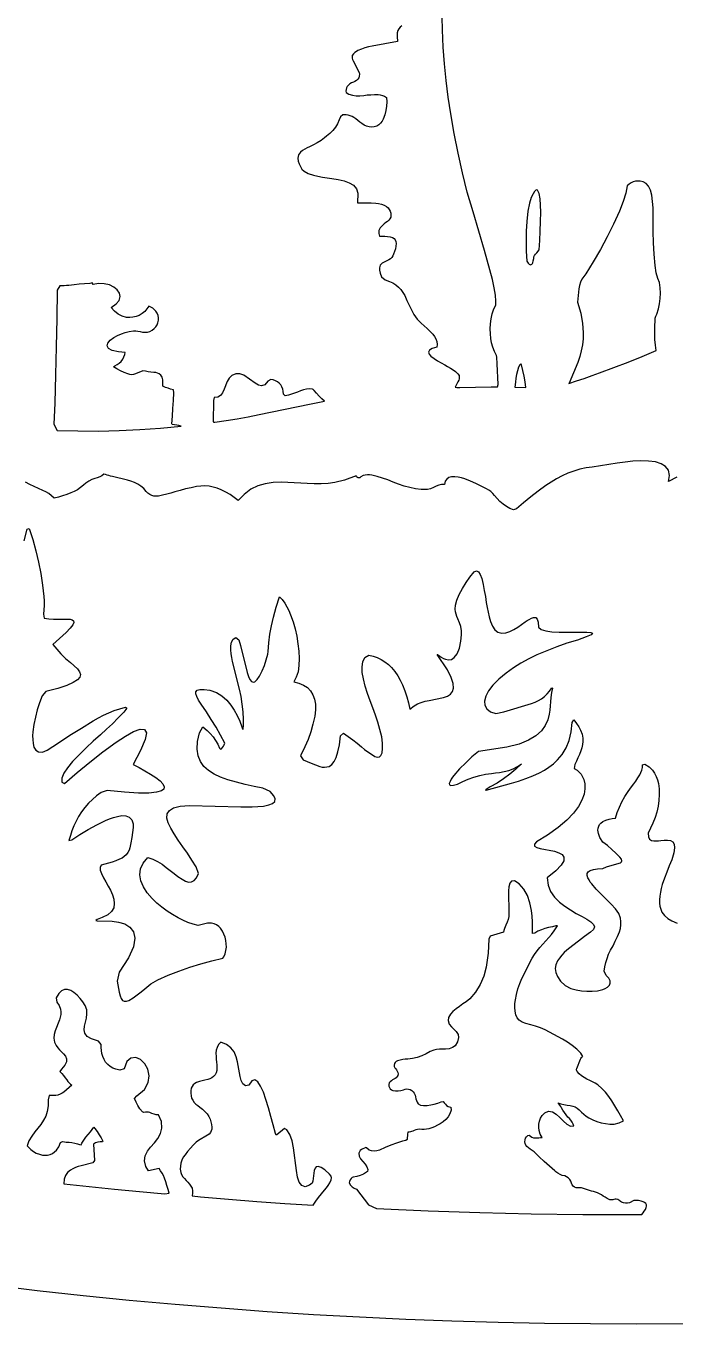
# Model space of a CAD drawing. Extents: x 0.2 to 24.2, y 0.3 to 12.3.
# Drawn here: x 9.49 to 12.45, y 0.27 to 6.2 of the extents above; entities that cross this region are included whole.
import ezdxf

# ---------------------------------------------------------------- set-up
doc = ezdxf.new("R2010")
doc.units = 0
doc.linetypes.add('0', pattern=[0])
doc.layers.add('1', color=7, linetype='0')

msp = doc.modelspace()

# ---------------------------------------------------------------- linework, layer by layer
at = {"layer": '1'}
for points in [[(11.204041, 6.202669), (11.195985, 6.19681), (11.189637, 6.189241), (11.185243, 6.180452), (11.183045, 6.170931), (11.181825, 6.153353), (11.183778, 6.130892), (11.068055, 6.109896), (11.051454, 6.106234), (11.035096, 6.101839), (11.019227, 6.096224), (11.003602, 6.089632), (10.996034, 6.085238), (10.989198, 6.080111), (10.98285, 6.074007), (10.977723, 6.066927), (10.976747, 6.060579), (10.977235, 6.054232), (10.9787, 6.048128), (10.981385, 6.042513), (11.008485, 5.989534), (11.010194, 5.981234), (11.009706, 5.972933), (11.007264, 5.96512), (11.002625, 5.95804), (10.996522, 5.952425), (10.989198, 5.948519), (10.98285, 5.945101), (10.974549, 5.941683), (10.966737, 5.937288), (10.959657, 5.931673), (10.953553, 5.925081), (10.950868, 5.918489), (10.949403, 5.911409), (10.94867, 5.904329), (10.949159, 5.897249), (10.961122, 5.889925), (10.977967, 5.88553), (10.995057, 5.883333), (11.012391, 5.882845), (11.029725, 5.884554), (11.046082, 5.886507), (11.06244, 5.887972), (11.078797, 5.88846), (11.095155, 5.888216), (11.105409, 5.886751), (11.115174, 5.884066), (11.12494, 5.880404), (11.133973, 5.875521), (11.135194, 5.855257), (11.134217, 5.834993), (11.131043, 5.814974), (11.126161, 5.795198), (11.119081, 5.776155), (11.113709, 5.766634), (11.106874, 5.757845), (11.098817, 5.750521), (11.08954, 5.744661), (11.077821, 5.741243), (11.065858, 5.740023), (11.053895, 5.740999), (11.042176, 5.743929), (11.03119, 5.748812), (11.02118, 5.755648), (11.012391, 5.762972), (11.003358, 5.770052), (10.994325, 5.776888), (10.985047, 5.783724), (10.976747, 5.788363), (10.967957, 5.79178), (10.958924, 5.794222), (10.949647, 5.795687), (10.93451, 5.796175), (10.924012, 5.786409), (10.918153, 5.772738), (10.910096, 5.755404), (10.900086, 5.73929), (10.888368, 5.724398), (10.875184, 5.71097), (10.860291, 5.699007), (10.850526, 5.691439), (10.834657, 5.678988), (10.817811, 5.668001), (10.800233, 5.65848), (10.781922, 5.650179), (10.77118, 5.645296), (10.760682, 5.639437), (10.750672, 5.633089), (10.741395, 5.625765), (10.736268, 5.619661), (10.732362, 5.612825), (10.72992, 5.605257), (10.729188, 5.597445), (10.730653, 5.584261), (10.734315, 5.571321), (10.740174, 5.559359), (10.747743, 5.548372), (10.75702, 5.538851), (10.776307, 5.528109), (10.799745, 5.520296), (10.820741, 5.515657), (10.841981, 5.511507), (10.863221, 5.508089), (10.884461, 5.505159), (10.91327, 5.500032), (10.940125, 5.493929), (10.963807, 5.485384), (10.983094, 5.473909), (10.996766, 5.458529), (11.003602, 5.438265), (11.001893, 5.394075), (11.022645, 5.394564), (11.043641, 5.394564), (11.064393, 5.394075), (11.085145, 5.392855), (11.09784, 5.39139), (11.110536, 5.388216), (11.122499, 5.383333), (11.133729, 5.37723), (11.140809, 5.37137), (11.146424, 5.364046), (11.150819, 5.355745), (11.15326, 5.346956), (11.153993, 5.337923), (11.153016, 5.328646), (11.14911, 5.321077), (11.143983, 5.314486), (11.137879, 5.308382), (11.131043, 5.303499), (11.123719, 5.298372), (11.116883, 5.292513), (11.110291, 5.286409), (11.104432, 5.279573), (11.101258, 5.27347), (11.099305, 5.266878), (11.098573, 5.260042), (11.099305, 5.253206), (11.102479, 5.241243), (11.114686, 5.241488), (11.126649, 5.241243), (11.138856, 5.240267), (11.150819, 5.238802), (11.161073, 5.234896), (11.168153, 5.230501), (11.173524, 5.224154), (11.176942, 5.216829), (11.178163, 5.208529), (11.176942, 5.196077), (11.1745, 5.183626), (11.171082, 5.171663), (11.166444, 5.159945), (11.163514, 5.151644), (11.158875, 5.144075), (11.152528, 5.137728), (11.144959, 5.133089), (11.113954, 5.118196), (11.109315, 5.114046), (11.105409, 5.109163), (11.102723, 5.103792), (11.101258, 5.097689), (11.101502, 5.086946), (11.10492, 5.07303), (11.111268, 5.055941), (11.127137, 5.042513), (11.147401, 5.0347), (11.162049, 5.027864), (11.175721, 5.019075), (11.188172, 5.008821), (11.199403, 4.997347), (11.209168, 4.984407), (11.217225, 4.970491), (11.227235, 4.948519), (11.237489, 4.92679), (11.247987, 4.905062), (11.258729, 4.883577), (11.266053, 4.873079), (11.274354, 4.86307), (11.283143, 4.853792), (11.292665, 4.845003), (11.306581, 4.832552), (11.320008, 4.819857), (11.332948, 4.806673), (11.345643, 4.793245), (11.353456, 4.783236), (11.359315, 4.772005), (11.363709, 4.759798), (11.365907, 4.747347), (11.364442, 4.73514), (11.342957, 4.72806), (11.330506, 4.720247), (11.326112, 4.711946), (11.328553, 4.702913), (11.336366, 4.693636), (11.351502, 4.682405), (11.367372, 4.671907), (11.383729, 4.662386), (11.400575, 4.653841), (11.41327, 4.646761), (11.425721, 4.639437), (11.437684, 4.631624), (11.449647, 4.623323), (11.460389, 4.613314), (11.465272, 4.605257), (11.466493, 4.597933), (11.466249, 4.590364), (11.464051, 4.583284), (11.460389, 4.576693), (11.456727, 4.570833), (11.453553, 4.56473), (11.450379, 4.558382), (11.447694, 4.552034), (11.454774, 4.550081), (11.469178, 4.55057), (11.612245, 4.553499), (11.640321, 4.553499), (11.64325, 4.563997), (11.642762, 4.595491), (11.641541, 4.626741), (11.639832, 4.658236), (11.637391, 4.689486), (11.635926, 4.695833), (11.626893, 4.714632), (11.619569, 4.733919), (11.614198, 4.753939), (11.610536, 4.774446), (11.608827, 4.795198), (11.60785, 4.818392), (11.608827, 4.841341), (11.612, 4.86429), (11.616883, 4.886995), (11.623963, 4.908968), (11.632752, 4.925814), (11.633973, 4.945101), (11.631532, 4.971956), (11.625916, 5.005404), (11.617372, 5.043978), (11.606629, 5.087191), (11.581727, 5.176302), (11.555848, 5.264925), (11.529481, 5.353548), (11.502381, 5.441927), (11.480897, 5.531038), (11.461122, 5.620394), (11.443299, 5.710238), (11.427186, 5.800325), (11.415711, 5.876009), (11.40619, 5.951937), (11.398377, 6.028109), (11.392518, 6.10428), (11.3891, 6.184359), (11.388368, 6.241243)], [(12.459657, 4.140657), (12.421571, 4.120882), (12.426209, 4.148958), (12.421571, 4.172396), (12.408631, 4.190218), (12.388368, 4.202425), (12.362245, 4.210482), (12.331483, 4.214632), (12.295594, 4.214876), (12.259706, 4.213167), (12.224061, 4.209993), (12.188416, 4.204866), (12.072694, 4.186556), (12.045838, 4.183382), (12.017518, 4.177034), (11.989686, 4.168978), (11.962586, 4.158968), (11.935975, 4.147249), (11.91034, 4.133577), (11.885682, 4.118441), (11.861268, 4.102571), (11.826844, 4.077181), (11.793153, 4.051058), (11.75995, 4.024202), (11.727235, 3.996614), (11.714295, 3.990999), (11.69745, 3.998323), (11.681336, 4.007357), (11.6662, 4.017855), (11.652284, 4.029818), (11.639344, 4.043001), (11.62787, 4.057405), (11.619813, 4.066439), (11.610536, 4.074739), (11.60077, 4.08182), (11.590028, 4.087923), (11.566102, 4.100374), (11.541688, 4.111849), (11.51703, 4.122835), (11.492127, 4.132845), (11.477235, 4.137728), (11.461854, 4.141146), (11.446229, 4.142611), (11.430604, 4.142366), (11.419129, 4.138948), (11.409608, 4.132113), (11.402284, 4.121859), (11.398622, 4.107698), (11.385682, 4.106722), (11.372743, 4.103792), (11.360536, 4.099398), (11.348817, 4.093538), (11.335389, 4.088167), (11.321229, 4.084993), (11.306581, 4.083773), (11.292176, 4.084993), (11.265809, 4.088167), (11.239686, 4.093294), (11.213807, 4.099886), (11.188661, 4.108431), (11.164002, 4.118441), (11.140321, 4.12845), (11.116151, 4.136995), (11.091493, 4.144075), (11.066346, 4.149935), (11.056336, 4.151155), (11.046571, 4.151155), (11.036561, 4.150179), (11.026795, 4.147982), (11.01703, 4.142366), (11.011659, 4.137972), (11.009706, 4.137728), (11.005067, 4.137728), (11.000672, 4.139437), (10.997254, 4.142611), (10.995301, 4.146761), (10.941346, 4.126741), (10.898377, 4.116732), (10.866883, 4.112581), (10.835389, 4.110384), (10.803651, 4.109896), (10.771913, 4.111361), (10.742127, 4.11307), (10.712342, 4.114779), (10.682557, 4.115999), (10.652772, 4.11722), (10.615663, 4.115999), (10.580018, 4.111116), (10.545838, 4.101351), (10.513856, 4.085238), (10.484071, 4.062288), (10.456239, 4.033968), (10.437928, 4.048128), (10.418885, 4.061068), (10.39911, 4.07303), (10.378602, 4.083529), (10.36078, 4.090609), (10.342225, 4.095736), (10.323182, 4.099154), (10.304139, 4.100618), (10.284852, 4.10013), (10.265809, 4.097933), (10.240663, 4.092806), (10.21576, 4.087191), (10.190858, 4.080599), (10.1662, 4.073519), (10.147889, 4.068148), (10.129579, 4.063265), (10.111024, 4.05887), (10.092469, 4.05472), (10.081971, 4.053743), (10.071473, 4.05472), (10.061463, 4.05765), (10.051942, 4.062288), (10.043641, 4.068392), (10.036317, 4.07596), (10.024598, 4.088411), (10.011415, 4.099398), (9.997254, 4.108919), (9.982118, 4.116732), (9.966249, 4.123079), (9.949891, 4.127718), (9.881532, 4.143099), (9.873475, 4.145296), (9.865418, 4.147738), (9.857362, 4.150423), (9.849549, 4.153597), (9.842713, 4.153841), (9.833436, 4.147249), (9.823426, 4.141634), (9.812684, 4.137239), (9.801698, 4.13431), (9.787293, 4.129427), (9.773377, 4.122591), (9.760682, 4.114046), (9.749207, 4.103792), (9.736024, 4.09305), (9.721864, 4.083529), (9.706971, 4.075472), (9.691346, 4.06888), (9.672791, 4.061556), (9.653993, 4.055452), (9.634706, 4.049837), (9.615418, 4.045443), (9.603944, 4.056185), (9.591493, 4.065706), (9.578065, 4.074007), (9.563905, 4.080599), (9.543885, 4.089144), (9.523866, 4.098177), (9.50409, 4.107454), (9.484315, 4.11722)], [(9.478456, 3.85013), (9.492127, 3.903597), (9.501161, 3.906038), (9.517762, 3.855501), (9.532166, 3.804476), (9.544374, 3.752962), (9.554627, 3.700716), (9.56244, 3.648226), (9.568299, 3.595491), (9.569276, 3.575472), (9.56952, 3.555208), (9.568788, 3.534945), (9.567323, 3.514925), (9.570008, 3.496614), (9.591493, 3.494173), (9.612977, 3.492708), (9.634706, 3.49222), (9.65619, 3.492708), (9.687928, 3.491488), (9.698426, 3.488802), (9.70453, 3.484163), (9.705262, 3.476595), (9.700379, 3.465853), (9.688661, 3.451204), (9.669618, 3.431673), (9.608827, 3.376741), (9.627137, 3.354525), (9.646668, 3.333284), (9.66742, 3.313265), (9.689393, 3.29471), (9.721375, 3.264925), (9.731385, 3.251497), (9.735291, 3.239046), (9.733094, 3.226839), (9.722596, 3.214632), (9.702821, 3.202425), (9.673036, 3.18973), (9.631776, 3.176058), (9.577821, 3.161165), (9.560975, 3.142611), (9.548768, 3.110628), (9.538514, 3.077913), (9.529969, 3.04471), (9.523133, 3.011019), (9.518495, 2.977083), (9.51703, 2.959505), (9.517518, 2.941927), (9.519471, 2.924349), (9.523377, 2.907015), (9.531922, 2.893099), (9.544374, 2.88553), (9.561463, 2.885286), (9.583436, 2.893343), (9.635438, 2.927767), (9.687684, 2.961702), (9.740418, 2.994905), (9.793641, 3.02762), (9.817323, 3.040804), (9.84076, 3.053499), (9.86493, 3.064974), (9.889832, 3.074739), (9.915223, 3.08304), (9.941102, 3.089876), (9.947206, 3.085238), (9.93451, 3.067659), (9.908631, 3.040804), (9.88202, 3.014437), (9.85492, 2.989046), (9.826844, 2.964388), (9.794129, 2.934847), (9.762147, 2.904573), (9.730653, 2.873812), (9.699891, 2.842073), (9.676942, 2.813753), (9.659852, 2.788363), (9.651063, 2.766146), (9.651063, 2.747347), (9.66327, 2.741976), (9.720155, 2.791292), (9.778504, 2.839144), (9.838075, 2.88553), (9.898622, 2.930208), (9.941102, 2.95804), (9.978456, 2.978548), (10.008241, 2.989534), (10.028504, 2.988314), (10.037049, 2.973177), (10.031434, 2.942171), (10.009706, 2.892366), (9.976502, 2.827669), (10.003114, 2.814241), (10.029481, 2.799837), (10.055116, 2.784456), (10.080262, 2.768343), (10.099061, 2.75345), (10.112245, 2.739779), (10.118592, 2.727083), (10.116883, 2.716097), (10.105409, 2.707552), (10.082948, 2.701204), (10.04828, 2.697786), (10.000184, 2.69803), (9.937196, 2.701937), (9.857606, 2.710238), (9.829774, 2.699739), (9.809266, 2.685091), (9.789979, 2.669222), (9.771913, 2.651644), (9.755555, 2.632601), (9.740418, 2.612337), (9.727235, 2.591097), (9.715516, 2.56888), (9.705506, 2.54764), (9.696961, 2.525667), (9.689393, 2.50345), (9.683045, 2.480745), (9.695497, 2.484896), (9.73285, 2.50931), (9.77118, 2.532015), (9.810243, 2.553255), (9.850282, 2.57303), (9.868104, 2.580355), (9.886415, 2.586702), (9.904969, 2.591341), (9.924012, 2.594759), (9.943543, 2.593538), (9.958924, 2.587923), (9.970155, 2.57596), (9.976258, 2.557161), (9.976258, 2.540804), (9.973329, 2.517611), (9.969911, 2.494417), (9.966249, 2.471224), (9.961854, 2.448275), (9.957948, 2.436556), (9.952088, 2.425814), (9.944764, 2.416048), (9.935731, 2.407503), (9.925477, 2.400911), (9.914247, 2.395784), (9.897889, 2.388704), (9.881043, 2.382845), (9.863954, 2.377718), (9.84662, 2.373568), (9.829774, 2.368441), (9.825135, 2.358187), (9.826112, 2.345491), (9.831483, 2.330111), (9.841493, 2.311068), (9.851747, 2.292025), (9.862, 2.272982), (9.872499, 2.253939), (9.881776, 2.233187), (9.888124, 2.212923), (9.890321, 2.193148), (9.887391, 2.174349), (9.87787, 2.157259), (9.86078, 2.142122), (9.834901, 2.129183), (9.811952, 2.12015), (9.805116, 2.115511), (9.811463, 2.114046), (9.880067, 2.112581), (9.909608, 2.108187), (9.937928, 2.10013), (9.961854, 2.085726), (9.978211, 2.06473), (9.984559, 2.0347), (9.977479, 1.995394), (9.95453, 1.944613), (9.912782, 1.880404), (9.903993, 1.839144), (9.906434, 1.822054), (9.909364, 1.805208), (9.912782, 1.788363), (9.916932, 1.771761), (9.922059, 1.758821), (9.928407, 1.750765), (9.935975, 1.746614), (9.945252, 1.747103), (9.956727, 1.751009), (9.97577, 1.763216), (9.994569, 1.776155), (10.012635, 1.789827), (10.030213, 1.804232), (10.057557, 1.825716), (10.088563, 1.844515), (10.136659, 1.865755), (10.185243, 1.885042), (10.234803, 1.90262), (10.284852, 1.918245), (10.335389, 1.932161), (10.386415, 1.944124), (10.390321, 1.949495), (10.396913, 1.964144), (10.400331, 1.979036), (10.402284, 1.994173), (10.40204, 2.009554), (10.400331, 2.024691), (10.396668, 2.039583), (10.391297, 2.053743), (10.384461, 2.067415), (10.375916, 2.080111), (10.367372, 2.0889), (10.357362, 2.09598), (10.346131, 2.101107), (10.334168, 2.104036), (10.31659, 2.103792), (10.273866, 2.092318), (10.24994, 2.098909), (10.226747, 2.10721), (10.203797, 2.116976), (10.181825, 2.128206), (10.155946, 2.142611), (10.131043, 2.15848), (10.107118, 2.176058), (10.084413, 2.195101), (10.062928, 2.215609), (10.040711, 2.241488), (10.023133, 2.269075), (10.011415, 2.296419), (10.006776, 2.324251), (10.009706, 2.351351), (10.021913, 2.377962), (10.043397, 2.403109), (10.066102, 2.395296), (10.087831, 2.385042), (10.108338, 2.372835), (10.127625, 2.358431), (10.145204, 2.344271), (10.163026, 2.330599), (10.181092, 2.317415), (10.199647, 2.304476), (10.215028, 2.295931), (10.229432, 2.291536), (10.242616, 2.292025), (10.255067, 2.297884), (10.265809, 2.310335), (10.275575, 2.330355), (10.263856, 2.360384), (10.244813, 2.391634), (10.224793, 2.42264), (10.204041, 2.452913), (10.182557, 2.482698), (10.163758, 2.511019), (10.147889, 2.53763), (10.136415, 2.562044), (10.130799, 2.583773), (10.132264, 2.602571), (10.141786, 2.618441), (10.160829, 2.629915), (10.191102, 2.637484), (10.233827, 2.640657), (10.467957, 2.63431), (10.494081, 2.63431), (10.519959, 2.635042), (10.546082, 2.636507), (10.571961, 2.638704), (10.595887, 2.643343), (10.613221, 2.650179), (10.623719, 2.659212), (10.625428, 2.670931), (10.618836, 2.685823), (10.602479, 2.704378), (10.569032, 2.720003), (10.528504, 2.72806), (10.488465, 2.737093), (10.448426, 2.747103), (10.408631, 2.758089), (10.375428, 2.769808), (10.345887, 2.783724), (10.320741, 2.800325), (10.299745, 2.819124), (10.283875, 2.841585), (10.273377, 2.867708), (10.268983, 2.897738), (10.270448, 2.93265), (10.278993, 2.972933), (10.29535, 3.001009), (10.314881, 2.983919), (10.328797, 2.969759), (10.341493, 2.954378), (10.352967, 2.938021), (10.362733, 2.920931), (10.371278, 2.902864), (10.373719, 2.899202), (10.376161, 2.897982), (10.379334, 2.899935), (10.384217, 2.90555), (10.388612, 2.911898), (10.392274, 2.918489), (10.394959, 2.92557), (10.375916, 2.962923), (10.355165, 2.998812), (10.333192, 3.034456), (10.310731, 3.069368), (10.287049, 3.103548), (10.275331, 3.122347), (10.266786, 3.138216), (10.262635, 3.150911), (10.263124, 3.160433), (10.269227, 3.167269), (10.281678, 3.170687), (10.300477, 3.171175), (10.327088, 3.168245), (10.356629, 3.157503), (10.382264, 3.14139), (10.404237, 3.121859), (10.422547, 3.099886), (10.437928, 3.076448), (10.451356, 3.05179), (10.463075, 3.0264), (10.47284, 3.000032), (10.476502, 2.991243), (10.4787, 2.988558), (10.480409, 3.009066), (10.47992, 3.034212), (10.478456, 3.069124), (10.475038, 3.104036), (10.469422, 3.13846), (10.462098, 3.17264), (10.43036, 3.298861), (10.426454, 3.316439), (10.423768, 3.334017), (10.422303, 3.352083), (10.422059, 3.369905), (10.425721, 3.386751), (10.43329, 3.400423), (10.445741, 3.408968), (10.458436, 3.398226), (10.466493, 3.37137), (10.497743, 3.248323), (10.503602, 3.230745), (10.509706, 3.217073), (10.516541, 3.20804), (10.524354, 3.204378), (10.532899, 3.206331), (10.542665, 3.215853), (10.553895, 3.231966), (10.565858, 3.256136), (10.576112, 3.281038), (10.584657, 3.306429), (10.591493, 3.332552), (10.593202, 3.345003), (10.596131, 3.38431), (10.601014, 3.423616), (10.608338, 3.462435), (10.617372, 3.500765), (10.629334, 3.547396), (10.644227, 3.594759), (10.657655, 3.582064), (10.669129, 3.56595), (10.679139, 3.548861), (10.687928, 3.531038), (10.695252, 3.512484), (10.706727, 3.480257), (10.716249, 3.447298), (10.723817, 3.413851), (10.729432, 3.380159), (10.733094, 3.34598), (10.734803, 3.3118), (10.733582, 3.280306), (10.729676, 3.251497), (10.72162, 3.226839), (10.710877, 3.206575), (10.733827, 3.199984), (10.755311, 3.191439), (10.773133, 3.17972), (10.787293, 3.164827), (10.798036, 3.147249), (10.805116, 3.126986), (10.808778, 3.103792), (10.809022, 3.077913), (10.806092, 3.049349), (10.798036, 3.013216), (10.787782, 2.977816), (10.775331, 2.942904), (10.760682, 2.908968), (10.741151, 2.867708), (10.75287, 2.85013), (10.771424, 2.841585), (10.790223, 2.833773), (10.809266, 2.826204), (10.828553, 2.819368), (10.839295, 2.816683), (10.850526, 2.81595), (10.861512, 2.816927), (10.872254, 2.819857), (10.883973, 2.828402), (10.894471, 2.841585), (10.903993, 2.860872), (10.911805, 2.886263), (10.918397, 2.918734), (10.92328, 2.959261), (10.937928, 2.970736), (10.958924, 2.956331), (10.979676, 2.941195), (10.99994, 2.925325), (11.019471, 2.908968), (11.033875, 2.897005), (11.049012, 2.88553), (11.064881, 2.875032), (11.080995, 2.865511), (11.092225, 2.862581), (11.101502, 2.864046), (11.108582, 2.869905), (11.113465, 2.882357), (11.115907, 2.900667), (11.115663, 2.92557), (11.111756, 2.954378), (11.103456, 2.98807), (11.09369, 3.021273), (11.082948, 3.054232), (11.070741, 3.086702), (11.058534, 3.119417), (11.047303, 3.15262), (11.037049, 3.186068), (11.028016, 3.219759), (11.023377, 3.248568), (11.022401, 3.274691), (11.026307, 3.29764), (11.035584, 3.316683), (11.052918, 3.327669), (11.07245, 3.32303), (11.091249, 3.316439), (11.109315, 3.30765), (11.126405, 3.297152), (11.142274, 3.2847), (11.156678, 3.270784), (11.171571, 3.252962), (11.184999, 3.233675), (11.196473, 3.213411), (11.206239, 3.192171), (11.216981, 3.165071), (11.226502, 3.137484), (11.234315, 3.109407), (11.240907, 3.081087), (11.25995, 3.096224), (11.276063, 3.104769), (11.292909, 3.111849), (11.310243, 3.11722), (11.328065, 3.121126), (11.394471, 3.134798), (11.412049, 3.141146), (11.426209, 3.149691), (11.435975, 3.161654), (11.440125, 3.177523), (11.437928, 3.199007), (11.428895, 3.226351), (11.411805, 3.260775), (11.365663, 3.331087), (11.367127, 3.330843), (11.375428, 3.324251), (11.384217, 3.318392), (11.393495, 3.313265), (11.40326, 3.30887), (11.416932, 3.306429), (11.43036, 3.308626), (11.443543, 3.317171), (11.455995, 3.333284), (11.466737, 3.359163), (11.474061, 3.392366), (11.476991, 3.420443), (11.476258, 3.439241), (11.473329, 3.45804), (11.467957, 3.476107), (11.460389, 3.493441), (11.45575, 3.503939), (11.452088, 3.514925), (11.449403, 3.526155), (11.447694, 3.53763), (11.449159, 3.555941), (11.455018, 3.578402), (11.466493, 3.605257), (11.481385, 3.632601), (11.497499, 3.658968), (11.515077, 3.684359), (11.53412, 3.709017), (11.54535, 3.712923), (11.554627, 3.70804), (11.562196, 3.696077), (11.568788, 3.677523), (11.575135, 3.650179), (11.580506, 3.622835), (11.585633, 3.595247), (11.589784, 3.567659), (11.593446, 3.546175), (11.59784, 3.524691), (11.602967, 3.503206), (11.608827, 3.48221), (11.618104, 3.460238), (11.628846, 3.442904), (11.642518, 3.432894), (11.660829, 3.428988), (11.679383, 3.430452), (11.697938, 3.436068), (11.716004, 3.445345), (11.733582, 3.455843), (11.750672, 3.467073), (11.76703, 3.47928), (11.776063, 3.485628), (11.785829, 3.491243), (11.795838, 3.49637), (11.806092, 3.500521), (11.81537, 3.4993), (11.82245, 3.492464), (11.827088, 3.47806), (11.828797, 3.456331), (11.840272, 3.445589), (11.861268, 3.438509), (11.889588, 3.434114), (11.923036, 3.432894), (11.956727, 3.432161), (11.990174, 3.432161), (12.023866, 3.432894), (12.049745, 3.432894), (12.067567, 3.431673), (12.074647, 3.427767), (12.068299, 3.421175), (12.046327, 3.411165), (12.005799, 3.397005), (11.958436, 3.382357), (11.911805, 3.365999), (11.865663, 3.348177), (11.820008, 3.328646), (11.783631, 3.310579), (11.748231, 3.290804), (11.713807, 3.26932), (11.680604, 3.246126), (11.647157, 3.21805), (11.620301, 3.19095), (11.600038, 3.164827), (11.587098, 3.140413), (11.581239, 3.117952), (11.583192, 3.098665), (11.592225, 3.082308), (11.609071, 3.069613), (11.633729, 3.0618), (11.669618, 3.068636), (11.796815, 3.107698), (11.812684, 3.11307), (11.827577, 3.12015), (11.841981, 3.128939), (11.855165, 3.138948), (11.867127, 3.150667), (11.87787, 3.163363), (11.889344, 3.178499), (11.89203, 3.177767), (11.887147, 3.157259), (11.884461, 3.134554), (11.883485, 3.115267), (11.881776, 3.096224), (11.879823, 3.077181), (11.877137, 3.058138), (11.870301, 3.032259), (11.858827, 3.006624), (11.841493, 2.98221), (11.816346, 2.959749), (11.783143, 2.939241), (11.739442, 2.921907), (11.684266, 2.907991), (11.554383, 2.88846), (11.524354, 2.86307), (11.495545, 2.836458), (11.467957, 2.808138), (11.442079, 2.778597), (11.435243, 2.770052), (11.429383, 2.761019), (11.4245, 2.751253), (11.420594, 2.741243), (11.422059, 2.734896), (11.428407, 2.731966), (11.440125, 2.733431), (11.457704, 2.739046), (11.482118, 2.750032), (11.507264, 2.761019), (11.533387, 2.770296), (11.559754, 2.777864), (11.58661, 2.783724), (11.613954, 2.78763), (11.632264, 2.789827), (11.649598, 2.792269), (11.671327, 2.795687), (11.692567, 2.801058), (11.713075, 2.80887), (11.732606, 2.81888), (11.751161, 2.830843), (11.724793, 2.806917), (11.697206, 2.784212), (11.668641, 2.763216), (11.638856, 2.743685), (11.608094, 2.725863), (11.588563, 2.714144), (11.586122, 2.711458), (11.589051, 2.711458), (11.704286, 2.742952), (11.737245, 2.752718), (11.769715, 2.763948), (11.801698, 2.776644), (11.832948, 2.79056), (11.855165, 2.802523), (11.876161, 2.816439), (11.89618, 2.83182), (11.914735, 2.848909), (11.936463, 2.874544), (11.95453, 2.904573), (11.96869, 2.938265), (11.977967, 2.976839), (11.982362, 3.020296), (11.990174, 3.031771), (12.001649, 3.015902), (12.012147, 3.000765), (12.020692, 2.984407), (12.027284, 2.967073), (12.031434, 2.949251), (12.03119, 2.934114), (12.029481, 2.919222), (12.026063, 2.904329), (12.02118, 2.890169), (12.015077, 2.8743), (12.008729, 2.858431), (12.001649, 2.84305), (11.994081, 2.827669), (11.991151, 2.809603), (12.004334, 2.802279), (12.014344, 2.793489), (12.022889, 2.78348), (12.029969, 2.772249), (12.035096, 2.760042), (12.039735, 2.740023), (12.040467, 2.717562), (12.036561, 2.692415), (12.026795, 2.665316), (12.01117, 2.636263), (11.987977, 2.605745), (11.957215, 2.573519), (11.917909, 2.540316), (11.869325, 2.505892), (11.819032, 2.474642), (11.80951, 2.4639), (11.810731, 2.455843), (11.820497, 2.449739), (11.83661, 2.445345), (11.901307, 2.432405), (11.920838, 2.42557), (11.935975, 2.41678), (11.944276, 2.404818), (11.944032, 2.388948), (11.932557, 2.368196), (11.907655, 2.342318), (11.867372, 2.310579), (11.871766, 2.277376), (11.883729, 2.248079), (11.901551, 2.222445), (11.923768, 2.199984), (11.948182, 2.181429), (11.973817, 2.164339), (12.000184, 2.14847), (12.027284, 2.134066), (12.0495, 2.12137), (12.067079, 2.109652), (12.079286, 2.098177), (12.083924, 2.086946), (12.079774, 2.074984), (12.06537, 2.062532), (12.03827, 2.042269), (12.011415, 2.021761), (11.984803, 2.001009), (11.958192, 1.980013), (11.945985, 1.969027), (11.934754, 1.957064), (11.924256, 1.944368), (11.914979, 1.930941), (11.907655, 1.913851), (11.904725, 1.896273), (11.906922, 1.878206), (11.914735, 1.859407), (11.928651, 1.839144), (11.949647, 1.818148), (11.976014, 1.80472), (11.99994, 1.798861), (12.02411, 1.794954), (12.048524, 1.793001), (12.073182, 1.793001), (12.097596, 1.794954), (12.109803, 1.797396), (12.121766, 1.801058), (12.132997, 1.805696), (12.143983, 1.8118), (12.15204, 1.820345), (12.155946, 1.830111), (12.155457, 1.840853), (12.14911, 1.852571), (12.137635, 1.864779), (12.128358, 1.883577), (12.131043, 1.903597), (12.135194, 1.923372), (12.141297, 1.942659), (12.148622, 1.961458), (12.157655, 1.979525), (12.168641, 2.000277), (12.179139, 2.021517), (12.188905, 2.043001), (12.197694, 2.06473), (12.202332, 2.079866), (12.20453, 2.095491), (12.204774, 2.111116), (12.202577, 2.126741), (12.194764, 2.147493), (12.180604, 2.169222), (12.160096, 2.190706), (12.136903, 2.212923), (12.114442, 2.235628), (12.092469, 2.259066), (12.071229, 2.282991), (12.064637, 2.291536), (12.059022, 2.300814), (12.054383, 2.310579), (12.050721, 2.320833), (12.050965, 2.330355), (12.055604, 2.338167), (12.064881, 2.344515), (12.078797, 2.348909), (12.097596, 2.351595), (12.121522, 2.35306), (12.138856, 2.360628), (12.154725, 2.365511), (12.170594, 2.370394), (12.186463, 2.375277), (12.202332, 2.379915), (12.207459, 2.383821), (12.209168, 2.388704), (12.206727, 2.396029), (12.200379, 2.404818), (12.181825, 2.423128), (12.162782, 2.440706), (12.143006, 2.457796), (12.122743, 2.473909), (12.108582, 2.495394), (12.101991, 2.51346), (12.100038, 2.528841), (12.100526, 2.537874), (12.103211, 2.546419), (12.107606, 2.554476), (12.113709, 2.561068), (12.122743, 2.567659), (12.136415, 2.574007), (12.150575, 2.578646), (12.165223, 2.581331), (12.180116, 2.582552), (12.188172, 2.608431), (12.197938, 2.633577), (12.209413, 2.658236), (12.222596, 2.681917), (12.237245, 2.704622), (12.253358, 2.726351), (12.263612, 2.739534), (12.273377, 2.752962), (12.282655, 2.766878), (12.291444, 2.781038), (12.296327, 2.79178), (12.299989, 2.803011), (12.302674, 2.814486), (12.304139, 2.826204), (12.314637, 2.830355), (12.33368, 2.818148), (12.349061, 2.802767), (12.358582, 2.788851), (12.366395, 2.773714), (12.372499, 2.757845), (12.376405, 2.741488), (12.379579, 2.717318), (12.379823, 2.690706), (12.378114, 2.663851), (12.374452, 2.637484), (12.368592, 2.611361), (12.360536, 2.58597), (12.35077, 2.561068), (12.329774, 2.514437), (12.330262, 2.497835), (12.335633, 2.487337), (12.344911, 2.481478), (12.355409, 2.479769), (12.366151, 2.479036), (12.376893, 2.479525), (12.387391, 2.481234), (12.403016, 2.482698), (12.417909, 2.482943), (12.431092, 2.480745), (12.441346, 2.474886), (12.448182, 2.464388), (12.450135, 2.44803), (12.446961, 2.424105), (12.436707, 2.392855), (12.424989, 2.365023), (12.414002, 2.336702), (12.403504, 2.308382), (12.393739, 2.279818), (12.388856, 2.262484), (12.385194, 2.24515), (12.382264, 2.227327), (12.380555, 2.209505), (12.380799, 2.195345), (12.382752, 2.181185), (12.386659, 2.167513), (12.392274, 2.154329), (12.40326, 2.138948), (12.418397, 2.125521), (12.437684, 2.113802), (12.46161, 2.10428)], [(12.489198, 0.273958), (12.278016, 0.272493), (12.06659, 0.272982), (11.855409, 0.275179), (11.644227, 0.279573), (11.433045, 0.285677), (11.221864, 0.293489), (11.010926, 0.303255), (10.799989, 0.314974), (10.589051, 0.328646), (10.378358, 0.344271), (10.167909, 0.361605), (9.957459, 0.380648), (9.747254, 0.401888), (9.537293, 0.424837), (9.34076, 0.448275)]]:
    msp.add_lwpolyline(points, dxfattribs=at)
for points in [[(12.359803, 4.819857), (12.36078, 4.867708), (12.36493, 4.875521), (12.369325, 4.88553), (12.376161, 4.908968), (12.381043, 4.932894), (12.383973, 4.957064), (12.385194, 4.981234), (12.384461, 5.005648), (12.381776, 5.029818), (12.372743, 5.04764), (12.365907, 5.074495), (12.36078, 5.108187), (12.356629, 5.159456), (12.353944, 5.21097), (12.352479, 5.262239), (12.352235, 5.313753), (12.352235, 5.342562), (12.351502, 5.371614), (12.349549, 5.400423), (12.34662, 5.429232), (12.340028, 5.452181), (12.33075, 5.469515), (12.31952, 5.481722), (12.306581, 5.489534), (12.292909, 5.492952), (12.281922, 5.493441), (12.27118, 5.492464), (12.260682, 5.489534), (12.250916, 5.484896), (12.241883, 5.478792), (12.233827, 5.471468), (12.227479, 5.438509), (12.215028, 5.399446), (12.197938, 5.355501), (12.170594, 5.296663), (12.141541, 5.238558), (12.111024, 5.181429), (12.078553, 5.125032), (12.044374, 5.069857), (12.026063, 5.04471), (12.020204, 5.030794), (12.015809, 5.01639), (12.012635, 5.001497), (12.010682, 4.986605), (12.006288, 4.93973), (12.021424, 4.889681), (12.029969, 4.843294), (12.032899, 4.801058), (12.031922, 4.773226), (12.028993, 4.745638), (12.023866, 4.718294), (12.016786, 4.691439), (12.007508, 4.665071), (11.967713, 4.570833), (11.966493, 4.568636), (12.002137, 4.580111), (12.037538, 4.592073), (12.072694, 4.604769), (12.107606, 4.617952), (12.173036, 4.641146), (12.237977, 4.665804), (12.30243, 4.691927), (12.366151, 4.719271), (12.362245, 4.744173), (12.360047, 4.76932), (12.359071, 4.79471)], [(11.839051, 5.351107), (11.838075, 5.383821), (11.835633, 5.41263), (11.83075, 5.435823), (11.82367, 5.451448), (11.820497, 5.453646), (11.81659, 5.451448), (11.810487, 5.445589), (11.803163, 5.435091), (11.794862, 5.417513), (11.786805, 5.391878), (11.779725, 5.356234), (11.774354, 5.309114), (11.771913, 5.263948), (11.77118, 5.218538), (11.771913, 5.173128), (11.774598, 5.127962), (11.777284, 5.122347), (11.780946, 5.117708), (11.785829, 5.113802), (11.791444, 5.111361), (11.795106, 5.112093), (11.79828, 5.114046), (11.800721, 5.116976), (11.801942, 5.120394), (11.804383, 5.12845), (11.806336, 5.138948), (11.807557, 5.146517), (11.810487, 5.153597), (11.814881, 5.159945), (11.820741, 5.164827), (11.831971, 5.178499), (11.834413, 5.221712), (11.836366, 5.264681), (11.837831, 5.307894)], [(9.789247, 5.028597), (9.77826, 5.025667), (9.75409, 5.024446), (9.730165, 5.022493), (9.706239, 5.020052), (9.682313, 5.016878), (9.672059, 5.015902), (9.661561, 5.015413), (9.651307, 5.015169), (9.640809, 5.015413), (9.629334, 4.994661), (9.627137, 4.865755), (9.624696, 4.736605), (9.621522, 4.607698), (9.61786, 4.478792), (9.613465, 4.382357), (9.628602, 4.354036), (9.723084, 4.351839), (9.817811, 4.351595), (9.912293, 4.353792), (10.00702, 4.358187), (10.101258, 4.365023), (10.195497, 4.373812), (10.185487, 4.376497), (10.175477, 4.378695), (10.165223, 4.380404), (10.154969, 4.381624), (10.152528, 4.383821), (10.155457, 4.419222), (10.158143, 4.454622), (10.16034, 4.490267), (10.162049, 4.525667), (10.160096, 4.540071), (10.147645, 4.543001), (10.135682, 4.546663), (10.123719, 4.551058), (10.112, 4.555941), (10.111756, 4.585238), (10.108582, 4.597689), (10.102479, 4.606966), (10.095399, 4.612093), (10.087586, 4.615999), (10.079286, 4.618441), (10.070497, 4.619661), (10.057801, 4.620882), (10.045106, 4.622347), (10.032411, 4.6243), (10.019959, 4.626741), (9.986756, 4.612581), (9.978211, 4.609896), (9.969422, 4.608919), (9.960633, 4.609896), (9.952332, 4.612581), (9.935243, 4.619417), (9.918641, 4.62723), (9.902528, 4.635775), (9.886659, 4.645052), (9.893006, 4.649691), (9.903016, 4.654818), (9.913026, 4.661409), (9.922059, 4.669466), (9.929139, 4.679232), (9.93451, 4.689974), (9.937928, 4.701448), (9.940614, 4.709993), (9.910096, 4.7139), (9.881043, 4.719759), (9.864198, 4.728792), (9.858094, 4.740023), (9.861024, 4.752962), (9.871766, 4.766146), (9.888856, 4.779329), (9.905457, 4.788607), (9.922547, 4.796175), (9.94037, 4.802279), (9.95868, 4.806917), (9.977479, 4.809603), (9.987977, 4.808626), (9.998231, 4.807405), (10.008729, 4.805696), (10.018983, 4.803743), (10.030457, 4.802523), (10.041932, 4.803743), (10.052918, 4.806917), (10.062928, 4.812288), (10.071961, 4.819368), (10.07953, 4.827181), (10.085633, 4.836458), (10.089784, 4.846468), (10.091981, 4.85721), (10.091981, 4.868196), (10.090028, 4.878939), (10.085877, 4.889193), (10.080018, 4.89847), (10.073426, 4.905794), (10.065858, 4.912386), (10.057557, 4.917513), (10.048524, 4.921663), (10.039491, 4.908968), (10.028993, 4.897738), (10.01703, 4.887972), (10.003846, 4.879915), (9.98993, 4.874544), (9.975526, 4.871126), (9.960877, 4.869905), (9.945985, 4.870882), (9.926454, 4.875765), (9.907655, 4.884798), (9.890565, 4.89847), (9.875184, 4.916292), (9.898377, 4.931917), (9.911805, 4.948519), (9.916444, 4.965609), (9.91327, 4.981722), (9.903504, 4.99637), (9.887879, 5.009066), (9.86786, 5.018587), (9.844422, 5.024202), (9.818788, 5.025423), (9.793397, 5.021517)], [(11.750428, 4.653353), (11.747743, 4.658724), (11.742372, 4.653353), (11.737489, 4.643587), (11.732362, 4.626741), (11.728456, 4.609652), (11.725282, 4.592318), (11.723329, 4.574739), (11.720643, 4.552279), (11.770204, 4.55057), (11.76703, 4.576448), (11.762391, 4.602327), (11.75702, 4.627962)], [(10.803895, 4.537142), (10.7995, 4.541048), (10.796082, 4.542757), (10.782166, 4.543978), (10.768006, 4.543245), (10.754334, 4.540316), (10.741151, 4.535189), (10.727723, 4.529329), (10.714051, 4.523958), (10.700135, 4.51932), (10.686219, 4.515169), (10.67035, 4.512728), (10.662538, 4.520296), (10.661561, 4.532991), (10.659608, 4.543245), (10.655946, 4.553255), (10.650575, 4.562288), (10.643495, 4.570101), (10.635438, 4.576693), (10.626161, 4.581575), (10.616151, 4.584749), (10.605653, 4.586214), (10.591004, 4.578646), (10.577332, 4.562532), (10.563172, 4.557405), (10.548524, 4.560579), (10.533143, 4.569857), (10.482362, 4.606234), (10.464051, 4.61307), (10.444764, 4.61307), (10.42743, 4.605501), (10.414979, 4.592806), (10.405702, 4.577181), (10.39203, 4.542025), (10.38495, 4.526155), (10.375916, 4.513704), (10.363709, 4.506136), (10.347108, 4.505404), (10.344178, 4.491488), (10.341737, 4.394075), (10.344911, 4.391878), (10.350038, 4.392611), (10.400819, 4.399691), (10.4516, 4.407991), (10.502137, 4.417025), (10.55243, 4.427279), (10.782411, 4.474886), (10.850282, 4.487337), (10.838075, 4.499056), (10.826112, 4.511263), (10.814637, 4.523958)], [(12.320741, 0.804232), (12.322206, 0.810823), (12.321473, 0.817659), (12.318299, 0.823763), (12.313172, 0.828157), (12.307069, 0.830843), (12.296571, 0.834261), (12.285584, 0.836214), (12.274354, 0.836946), (12.263368, 0.836214), (12.244325, 0.826448), (12.235047, 0.825228), (12.22577, 0.824984), (12.216493, 0.826204), (12.207459, 0.828646), (12.203553, 0.831575), (12.199891, 0.834749), (12.195985, 0.837679), (12.192323, 0.840853), (12.188905, 0.842073), (12.183534, 0.842562), (12.177918, 0.842318), (12.172547, 0.841341), (12.167176, 0.839876), (12.160584, 0.839388), (12.153749, 0.840364), (12.147645, 0.842562), (12.141786, 0.84598), (12.133241, 0.851595), (12.124452, 0.856966), (12.115663, 0.862337), (12.106874, 0.867464), (12.098084, 0.87137), (12.088807, 0.874788), (12.079286, 0.877474), (12.069764, 0.879183), (12.028749, 0.893831), (12.024842, 0.894808), (11.99994, 0.89432), (11.992616, 0.897493), (11.986512, 0.902132), (11.981874, 0.90848), (11.9787, 0.915804), (11.97577, 0.924837), (11.970887, 0.932894), (11.96454, 0.939974), (11.956727, 0.945345), (11.947938, 0.949007), (11.936952, 0.951448), (11.926698, 0.955599), (11.916932, 0.961214), (11.908143, 0.96805), (11.902528, 0.972445), (11.878114, 0.993196), (11.854188, 1.014681), (11.83075, 1.036654), (11.807801, 1.059114), (11.799256, 1.065218), (11.790956, 1.071321), (11.782655, 1.077669), (11.774598, 1.084017), (11.770204, 1.089388), (11.76703, 1.096956), (11.766053, 1.105013), (11.766786, 1.113314), (11.769471, 1.120882), (11.77411, 1.127718), (11.780213, 1.133333), (11.786073, 1.13553), (11.791688, 1.130159), (11.798524, 1.126009), (11.806092, 1.123568), (11.813905, 1.122835), (11.821717, 1.123079), (11.829774, 1.123323), (11.837586, 1.124056), (11.845399, 1.125032), (11.836366, 1.139437), (11.83075, 1.156527), (11.829041, 1.170931), (11.829774, 1.185335), (11.832704, 1.199251), (11.838075, 1.212679), (11.845399, 1.22513), (11.85785, 1.237093), (11.873963, 1.244173), (11.891541, 1.241732), (11.908875, 1.230745), (11.925721, 1.215609), (11.942079, 1.199007), (11.958436, 1.185091), (11.974061, 1.176546), (11.989198, 1.177523), (11.987245, 1.186068), (11.982118, 1.194857), (11.976258, 1.203157), (11.969666, 1.21097), (11.962586, 1.21805), (11.95453, 1.227816), (11.946961, 1.238314), (11.940125, 1.249056), (11.934022, 1.260286), (11.93036, 1.266634), (11.926209, 1.272493), (11.921571, 1.278109), (11.916444, 1.283236), (11.93036, 1.278841), (11.94452, 1.275179), (11.958924, 1.272493), (11.973573, 1.270784), (11.984803, 1.268099), (11.995545, 1.263948), (12.005555, 1.257845), (12.014344, 1.250277), (12.024598, 1.240511), (12.03534, 1.231234), (12.046571, 1.222689), (12.058045, 1.214632), (12.075868, 1.205111), (12.094666, 1.197542), (12.113954, 1.191683), (12.133973, 1.187777), (12.153993, 1.186068), (12.174256, 1.186068), (12.196717, 1.191195), (12.216004, 1.201448), (12.203309, 1.224398), (12.190614, 1.247103), (12.17743, 1.269808), (12.164002, 1.292269), (12.150331, 1.312532), (12.134706, 1.331575), (12.117616, 1.348909), (12.098817, 1.364779), (12.086854, 1.372103), (12.074647, 1.379183), (12.062196, 1.38553), (12.0495, 1.391634), (12.036805, 1.397982), (12.024842, 1.406038), (12.0141, 1.415804), (12.004823, 1.426546), (12.003358, 1.42972), (12.002625, 1.433382), (12.002625, 1.437044), (12.003602, 1.440462), (12.019471, 1.482698), (12.021913, 1.486116), (12.024598, 1.48929), (12.027284, 1.492464), (12.030457, 1.49515), (12.021424, 1.510042), (12.00287, 1.528597), (11.982606, 1.545443), (11.961122, 1.560335), (11.938172, 1.573275), (11.858338, 1.616488), (11.836854, 1.625277), (11.814881, 1.633089), (11.792665, 1.639681), (11.770204, 1.64554), (11.75409, 1.651155), (11.740663, 1.660189), (11.731385, 1.671663), (11.725282, 1.685579), (11.722108, 1.702181), (11.720643, 1.719027), (11.720887, 1.736116), (11.72284, 1.752962), (11.727479, 1.778353), (11.734071, 1.803255), (11.742372, 1.827425), (11.75287, 1.851107), (11.799012, 1.943392), (11.809754, 1.960726), (11.821473, 1.977571), (11.834413, 1.993196), (11.848573, 2.008089), (11.862245, 2.022493), (11.875428, 2.037386), (11.888124, 2.052523), (11.900575, 2.068148), (11.915467, 2.090853), (11.907411, 2.091341), (11.891786, 2.086702), (11.874696, 2.083284), (11.85785, 2.07889), (11.841249, 2.073519), (11.824891, 2.067415), (11.810975, 2.058626), (11.801209, 2.056185), (11.801209, 2.082552), (11.800477, 2.108919), (11.798768, 2.135286), (11.796082, 2.161409), (11.789247, 2.197054), (11.778016, 2.230013), (11.761659, 2.259554), (11.739198, 2.283968), (11.718202, 2.296419), (11.705018, 2.295687), (11.696717, 2.285921), (11.692079, 2.270052), (11.690614, 2.250765), (11.693055, 2.147982), (11.692079, 2.13431), (11.689393, 2.120638), (11.685243, 2.107454), (11.679627, 2.094759), (11.675965, 2.086946), (11.672791, 2.07889), (11.670106, 2.070589), (11.668153, 2.062044), (11.607606, 2.044466), (11.60077, 2.031038), (11.600282, 1.998812), (11.598084, 1.966585), (11.594422, 1.934359), (11.589051, 1.90262), (11.577821, 1.861605), (11.562196, 1.823275), (11.540956, 1.788363), (11.514344, 1.758089), (11.497987, 1.744661), (11.482362, 1.734407), (11.466981, 1.723665), (11.452088, 1.712435), (11.43744, 1.700716), (11.425477, 1.687532), (11.417665, 1.673128), (11.415956, 1.65848), (11.420594, 1.642855), (11.430116, 1.630159), (11.452088, 1.608187), (11.460633, 1.595736), (11.463319, 1.580843), (11.45868, 1.5618), (11.448182, 1.543978), (11.435975, 1.534945), (11.420594, 1.530306), (11.403504, 1.528353), (11.390077, 1.528353), (11.376405, 1.52762), (11.362977, 1.526155), (11.349549, 1.524202), (11.333924, 1.517611), (11.315125, 1.50638), (11.29535, 1.497103), (11.274598, 1.490023), (11.253358, 1.48514), (11.231629, 1.482454), (11.219666, 1.481722), (11.207704, 1.480257), (11.195985, 1.478304), (11.184266, 1.475374), (11.178407, 1.472445), (11.173768, 1.467806), (11.170594, 1.462191), (11.169129, 1.455599), (11.169618, 1.449251), (11.172059, 1.443148), (11.175965, 1.437777), (11.180116, 1.432894), (11.18329, 1.427279), (11.185731, 1.421419), (11.18744, 1.415316), (11.186219, 1.407991), (11.182801, 1.40262), (11.178163, 1.397738), (11.173036, 1.393831), (11.167176, 1.390902), (11.161317, 1.387484), (11.155946, 1.383577), (11.151063, 1.378695), (11.146668, 1.373568), (11.144959, 1.366732), (11.144959, 1.359652), (11.147157, 1.352816), (11.151063, 1.346956), (11.156678, 1.342562), (11.163026, 1.339632), (11.174989, 1.337923), (11.187196, 1.337679), (11.199159, 1.339388), (11.210877, 1.342562), (11.218446, 1.345247), (11.226502, 1.346224), (11.234315, 1.345736), (11.242127, 1.343538), (11.249207, 1.339876), (11.255555, 1.333773), (11.260682, 1.326448), (11.264344, 1.318148), (11.266297, 1.309603), (11.268006, 1.301302), (11.270936, 1.293489), (11.274598, 1.285921), (11.278993, 1.278841), (11.289002, 1.272738), (11.302674, 1.270296), (11.319032, 1.27054), (11.335633, 1.273226), (11.351991, 1.277132), (11.36786, 1.282015), (11.383729, 1.28763), (11.393006, 1.288363), (11.397645, 1.282259), (11.403016, 1.2764), (11.408631, 1.271273), (11.414979, 1.266634), (11.427186, 1.262728), (11.428651, 1.2493), (11.423768, 1.232943), (11.415223, 1.219027), (11.404725, 1.20682), (11.392274, 1.196077), (11.378602, 1.187532), (11.366395, 1.180208), (11.3537, 1.173861), (11.34076, 1.168489), (11.327332, 1.164095), (11.31659, 1.162386), (11.305604, 1.161654), (11.294618, 1.161654), (11.283631, 1.162386), (11.275819, 1.161409), (11.26825, 1.1597), (11.260926, 1.157015), (11.253846, 1.153841), (11.248475, 1.151888), (11.24286, 1.150423), (11.237245, 1.149202), (11.231385, 1.14847), (11.230165, 1.140169), (11.229188, 1.132113), (11.228456, 1.123812), (11.228211, 1.115511), (11.22162, 1.111361), (11.206483, 1.107454), (11.179627, 1.098665), (11.15326, 1.0889), (11.127137, 1.078157), (11.101258, 1.066683), (11.089784, 1.063509), (11.077821, 1.062288), (11.065858, 1.063021), (11.054383, 1.06595), (11.042665, 1.077669), (11.039735, 1.079134), (11.032899, 1.076204), (11.026063, 1.07303), (11.019471, 1.069368), (11.013124, 1.065218), (11.006776, 1.052279), (11.008485, 1.039339), (11.015565, 1.026644), (11.036317, 1.00223), (11.044374, 0.990023), (11.04828, 0.978304), (11.046815, 0.970003), (11.042909, 0.965609), (11.028993, 0.95682), (11.013856, 0.950228), (10.997743, 0.945833), (10.981385, 0.943636), (10.977235, 0.941927), (10.972108, 0.936556), (10.967713, 0.930696), (10.964784, 0.923861), (10.962831, 0.91678), (10.969178, 0.907503), (10.976991, 0.899446), (10.986024, 0.892855), (10.996278, 0.888216), (11.051698, 0.816439), (11.088563, 0.799837), (11.324159, 0.789583), (11.559754, 0.781771), (11.79535, 0.776155), (12.030946, 0.773226), (12.266786, 0.772493), (12.300477, 0.772493), (12.306336, 0.779818), (12.311707, 0.78763), (12.31659, 0.795687)], [(10.121522, 0.866732), (10.140809, 0.870638), (10.135682, 0.887728), (10.130555, 0.904818), (10.12494, 0.921663), (10.119325, 0.938509), (10.114442, 0.950228), (10.108582, 0.961458), (10.101991, 0.972445), (10.094666, 0.982698), (10.046327, 0.972933), (10.03412, 0.99222), (10.027528, 1.018587), (10.030702, 1.041536), (10.0412, 1.062044), (10.056336, 1.080843), (10.073182, 1.099886), (10.089295, 1.119905), (10.101747, 1.142122), (10.108094, 1.167757), (10.105165, 1.19803), (10.092469, 1.227571), (10.082215, 1.228792), (10.071961, 1.230989), (10.062196, 1.234163), (10.052674, 1.238314), (10.046082, 1.239779), (10.039247, 1.240267), (10.032411, 1.240023), (10.025819, 1.238558), (10.018739, 1.241976), (10.007508, 1.255892), (9.997743, 1.270784), (9.989442, 1.286654), (9.982606, 1.303011), (9.993348, 1.314974), (10.027528, 1.343782), (10.04535, 1.375032), (10.049989, 1.406771), (10.043641, 1.436556), (10.029481, 1.461702), (10.00995, 1.480501), (9.987977, 1.489779), (9.966493, 1.487337), (9.947694, 1.471224), (9.934999, 1.438753), (9.915956, 1.432161), (9.896913, 1.436068), (9.883485, 1.441439), (9.871278, 1.448763), (9.860047, 1.457796), (9.85077, 1.468782), (9.843202, 1.480989), (9.837586, 1.494173), (9.83368, 1.507601), (9.831239, 1.521517), (9.830506, 1.535433), (9.830995, 1.549349), (9.817811, 1.565218), (9.786317, 1.574739), (9.766297, 1.586458), (9.755799, 1.600374), (9.752381, 1.615999), (9.753602, 1.632845), (9.762635, 1.669466), (9.765321, 1.688753), (9.764344, 1.70804), (9.757508, 1.727327), (9.74701, 1.744173), (9.734803, 1.759798), (9.721131, 1.774202), (9.705995, 1.787142), (9.691346, 1.795687), (9.676942, 1.800325), (9.662782, 1.799837), (9.64911, 1.793978), (9.636659, 1.782015), (9.625184, 1.762972), (9.627381, 1.742708), (9.638856, 1.727083), (9.644959, 1.711214), (9.64618, 1.699007), (9.645692, 1.686556), (9.64325, 1.674349), (9.639344, 1.66263), (9.620545, 1.612093), (9.615907, 1.595003), (9.613954, 1.577669), (9.616639, 1.559847), (9.623963, 1.544466), (9.631532, 1.534456), (9.639588, 1.524935), (9.648377, 1.515657), (9.657411, 1.507113), (9.666688, 1.495882), (9.672303, 1.483431), (9.672303, 1.470247), (9.664735, 1.455111), (9.648866, 1.437288), (9.641297, 1.425814), (9.649842, 1.41678), (9.657899, 1.407259), (9.665711, 1.397493), (9.673036, 1.387239), (9.678651, 1.380892), (9.684266, 1.374788), (9.69037, 1.368685), (9.696473, 1.36307), (9.66034, 1.332308), (9.651795, 1.326448), (9.642518, 1.32181), (9.632752, 1.318636), (9.622499, 1.316927), (9.608582, 1.31595), (9.592225, 1.316927), (9.587831, 1.296907), (9.588075, 1.268587), (9.584168, 1.243929), (9.576844, 1.222445), (9.566102, 1.203157), (9.554383, 1.184603), (9.541444, 1.16678), (9.527284, 1.149935), (9.513124, 1.130648), (9.499207, 1.109652), (9.491883, 1.086702), (9.508485, 1.069857), (9.520448, 1.060823), (9.533631, 1.053255), (9.547791, 1.047884), (9.56244, 1.044222), (9.573915, 1.043489), (9.585633, 1.044466), (9.596864, 1.047396), (9.607362, 1.052034), (9.617127, 1.058382), (9.625672, 1.066195), (9.636903, 1.082064), (9.645204, 1.101595), (9.653749, 1.105745), (9.662538, 1.104036), (9.671082, 1.102816), (9.684022, 1.102571), (9.696717, 1.101351), (9.709657, 1.099154), (9.722108, 1.096224), (9.731141, 1.092318), (9.738465, 1.090364), (9.742127, 1.099154), (9.750916, 1.112825), (9.760682, 1.125765), (9.770692, 1.13846), (9.781678, 1.150423), (9.796327, 1.171175), (9.801454, 1.165804), (9.811463, 1.151888), (9.820985, 1.137484), (9.82953, 1.122591), (9.837586, 1.10721), (9.83661, 1.10428), (9.825868, 1.105013), (9.815125, 1.103548), (9.804872, 1.099642), (9.795838, 1.093782), (9.799256, 1.019564), (9.791932, 1.009066), (9.738221, 0.995638), (9.725526, 0.991976), (9.713075, 0.987337), (9.700868, 0.981478), (9.689393, 0.974886), (9.677186, 0.964144), (9.667909, 0.95096), (9.661805, 0.934114), (9.660096, 0.913607), (9.775331, 0.901155), (9.890809, 0.889193), (10.006043, 0.877718)], [(10.85077, 0.883821), (10.859559, 0.894564), (10.867616, 0.906038), (10.874696, 0.918245), (10.880799, 0.930696), (10.882752, 0.939974), (10.881532, 0.947786), (10.873963, 0.957308), (10.851747, 0.976839), (10.834657, 0.98807), (10.821961, 0.99222), (10.812928, 0.990511), (10.807313, 0.984163), (10.803651, 0.974398), (10.797303, 0.925081), (10.793641, 0.916048), (10.782655, 0.906527), (10.761659, 0.899446), (10.746278, 0.904818), (10.735291, 0.920198), (10.727723, 0.94388), (10.722352, 0.973665), (10.709413, 1.077425), (10.702577, 1.109896), (10.692323, 1.137728), (10.678651, 1.158968), (10.667665, 1.165316), (10.632264, 1.137484), (10.630067, 1.135286), (10.626405, 1.142611), (10.616151, 1.181673), (10.605653, 1.220736), (10.594666, 1.259798), (10.583192, 1.298616), (10.571229, 1.331575), (10.558534, 1.359163), (10.545838, 1.378695), (10.532411, 1.387728), (10.518983, 1.383333), (10.505555, 1.363314), (10.489686, 1.36014), (10.477723, 1.37015), (10.469666, 1.385042), (10.46454, 1.403353), (10.453309, 1.470736), (10.446961, 1.493685), (10.43744, 1.515169), (10.423036, 1.533968), (10.403016, 1.549349), (10.376405, 1.560091), (10.365663, 1.549349), (10.360047, 1.536409), (10.356385, 1.522982), (10.354676, 1.509066), (10.35492, 1.49515), (10.356141, 1.48221), (10.357362, 1.469027), (10.358338, 1.456087), (10.359071, 1.442904), (10.358338, 1.430941), (10.355897, 1.420198), (10.350526, 1.410921), (10.34369, 1.403597), (10.335633, 1.397493), (10.3266, 1.392855), (10.317079, 1.389681), (10.304139, 1.386751), (10.291444, 1.383577), (10.278749, 1.379915), (10.266053, 1.376009), (10.257997, 1.371614), (10.250916, 1.365511), (10.245545, 1.358187), (10.241883, 1.349642), (10.23993, 1.338411), (10.239442, 1.326937), (10.240663, 1.315462), (10.243592, 1.304232), (10.248963, 1.294466), (10.255555, 1.285189), (10.263368, 1.277132), (10.272157, 1.270052), (10.281434, 1.262728), (10.293397, 1.253939), (10.304383, 1.243929), (10.314149, 1.232698), (10.322694, 1.220491), (10.327821, 1.208773), (10.331727, 1.196566), (10.334413, 1.184114), (10.335877, 1.171419), (10.335389, 1.162874), (10.333192, 1.154573), (10.329041, 1.147005), (10.323426, 1.140413), (10.31659, 1.135286), (10.275331, 1.111116), (10.264588, 1.102816), (10.250916, 1.089388), (10.237977, 1.075228), (10.225282, 1.060823), (10.213319, 1.045931), (10.205262, 1.034212), (10.198915, 1.021273), (10.194276, 1.007845), (10.192079, 0.993685), (10.19159, 0.97928), (10.193543, 0.96512), (10.197938, 0.955111), (10.203553, 0.945589), (10.210389, 0.9368), (10.217957, 0.928743), (10.226014, 0.920443), (10.233094, 0.911654), (10.239686, 0.902376), (10.245301, 0.892366), (10.247987, 0.881624), (10.247987, 0.870638), (10.245301, 0.858431), (10.283875, 0.852816), (10.412293, 0.842318), (10.540956, 0.832796), (10.669618, 0.823763), (10.79828, 0.815706), (10.810975, 0.83304), (10.823915, 0.85013), (10.837342, 0.86722)]]:
    msp.add_lwpolyline(points, close=True, dxfattribs=at)

doc.saveas('drawing.dxf')
